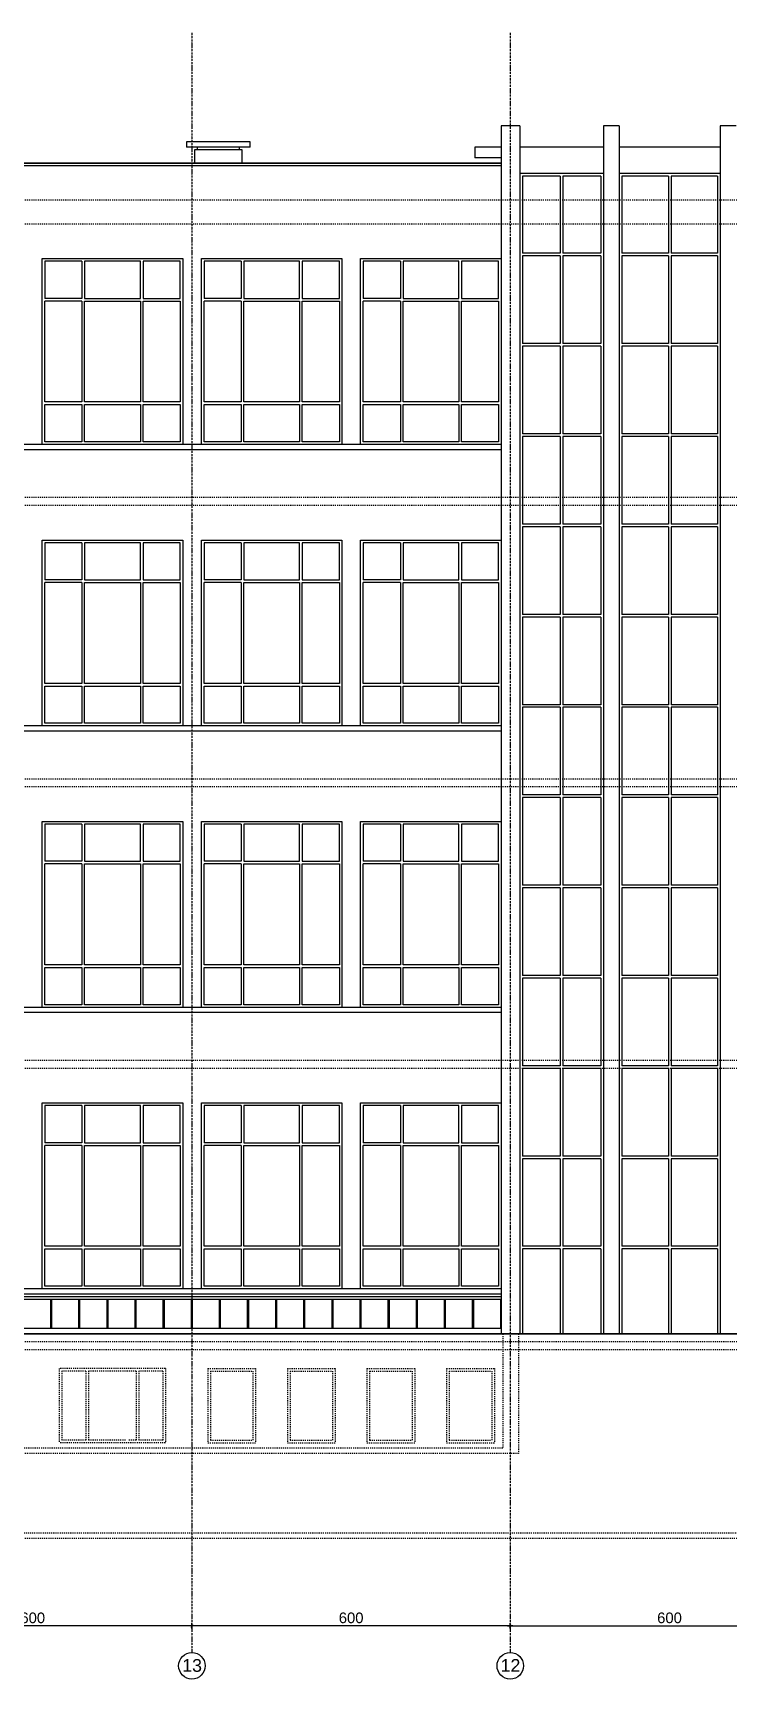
# Model space of a CAD drawing. Header units: inches. Extents: x -72385 to 39588, y -6525 to 66685.
# Drawn here: x 14440 to 15751, y 17991 to 21091 of the extents above; entities that cross this region are included whole.
import ezdxf

# ---------------------------------------------------------------- set-up
doc = ezdxf.new("R2010")
doc.units = ezdxf.units.IN
doc.header["$MEASUREMENT"] = 0
doc.linetypes.add('DashDot', pattern=[0.6, 0.4, -0.1, 0, -0.1])
doc.linetypes.add('Hidden', pattern=[0.4, 0.2, -0.2])
for name, color, linetype, lineweight in [('Надписи коти външни', 252, 'Continuous', 25), ('Надписи Оси', 252, 'Continuous', 25), ('Оси', 252, 'DashDot', 25), ('Фасади Разрези дебело', 7, 'Continuous', 35), ('Фасади Разрези пунктир', 253, 'Hidden', 25), ('Фасади Разрези средно', 252, 'Continuous', 30), ('Фасади Разрези тънко', 253, 'Continuous', 25)]:
    doc.layers.add(name, color=color, linetype=linetype, lineweight=lineweight)
doc.styles.add('Arial Regular', font='arial.ttf')
doc.styles.get("Standard").update_dxf_attribs({"font": 'arial.ttf'})
doc.dimstyles.new('Annotative', dxfattribs={"dimscale": 0, "dimtxt": 20, "dimasz": 5, "dimexe": 5, "dimexo": 5, "dimgap": 5, "dimtad": 1, "dimdec": 0, "dimzin": 0, "dimdsep": 46, "dimtxsty": 'Standard', "dimblk": 'ARCHTICK', "dimcen": 5, "dimdle": 5, "dimadec": 0, "dimazin": 0, "dimtfac": 1, "dimtdec": 0, "dimtofl": 0, "dimtmove": 0, "dimatfit": 3, "dimldrblk": 'ARCHTICK', "dimfxl": 5, "dimfxlon": 1, "dimtolj": 1, "dimtzin": 0, "dimarcsym": 1})

# ---------------------------------------------------------------- blocks, each defined once
blk = doc.blocks.new('_ArchTick')
at = {"color": 0, "linetype": 'ByBlock', "const_width": 0.15}
blk.add_lwpolyline([(-0.5, -0.5), (0.5, 0.5)], dxfattribs=at)
blk = doc.blocks.new('*D6991')
at = {"layer": 'Defpoints', "color": 0, "ltscale": 10, "transparency": 16777216}
for p in [(14140.1, 18090.9), (14140.1, 18040.9), (14740.1, 18040.9)]:
    blk.add_point(p, dxfattribs=at)
at = {"layer": 'Надписи коти външни', "color": 0, "lineweight": -2, "ltscale": 10, "transparency": 16777216}
for p, q in [((14745.1, 18090.9), (14135.1, 18090.9)), ((14140.1, 18085.9), (14140.1, 18095.9)), ((14740.1, 18085.9), (14740.1, 18095.9))]:
    blk.add_line(p, q, dxfattribs=at)
at = {"layer": 'Надписи коти външни', "color": 0, "lineweight": -2, "ltscale": 10, "transparency": 16777216, "xscale": 5, "yscale": 5, "zscale": 5, "rotation": 180}
blk.add_blockref('_ArchTick', (14140.1, 18090.9), dxfattribs=at)
at = {"layer": 'Надписи коти външни', "color": 0, "lineweight": -2, "ltscale": 10, "transparency": 16777216, "xscale": 5, "yscale": 5, "zscale": 5}
blk.add_blockref('_ArchTick', (14740.1, 18090.9), dxfattribs=at)
at = {"layer": 'Надписи коти външни', "color": 0, "ltscale": 10, "transparency": 16777216, "insert": (14440.1, 18106.1), "char_height": 20, "attachment_point": 5}
blk.add_mtext('\\A1;600', dxfattribs=at)
blk = doc.blocks.new('*D6992')
at = {"layer": 'Defpoints', "color": 0, "ltscale": 10, "transparency": 16777216}
for p in [(14740.1, 18090.9), (14740.1, 18040.9), (15340.1, 18040.9)]:
    blk.add_point(p, dxfattribs=at)
at = {"layer": 'Надписи коти външни', "color": 0, "lineweight": -2, "ltscale": 10, "transparency": 16777216}
for p, q in [((15345.1, 18090.9), (14735.1, 18090.9)), ((14740.1, 18085.9), (14740.1, 18095.9)), ((15340.1, 18085.9), (15340.1, 18095.9))]:
    blk.add_line(p, q, dxfattribs=at)
at = {"layer": 'Надписи коти външни', "color": 0, "lineweight": -2, "ltscale": 10, "transparency": 16777216, "xscale": 5, "yscale": 5, "zscale": 5, "rotation": 180}
blk.add_blockref('_ArchTick', (14740.1, 18090.9), dxfattribs=at)
at = {"layer": 'Надписи коти външни', "color": 0, "lineweight": -2, "ltscale": 10, "transparency": 16777216, "xscale": 5, "yscale": 5, "zscale": 5}
blk.add_blockref('_ArchTick', (15340.1, 18090.9), dxfattribs=at)
at = {"layer": 'Надписи коти външни', "color": 0, "ltscale": 10, "transparency": 16777216, "insert": (15040.1, 18106.1), "char_height": 20, "attachment_point": 5}
blk.add_mtext('\\A1;600', dxfattribs=at)
blk = doc.blocks.new('*D6993')
at = {"layer": 'Defpoints', "color": 0, "ltscale": 10, "transparency": 16777216}
for p in [(15940.1, 18090.9), (15340.1, 18040.9), (15940.1, 18040.9)]:
    blk.add_point(p, dxfattribs=at)
at = {"layer": 'Надписи коти външни', "color": 0, "lineweight": -2, "ltscale": 10, "transparency": 16777216}
for p, q in [((15335.1, 18090.9), (15945.1, 18090.9)), ((15340.1, 18085.9), (15340.1, 18095.9)), ((15940.1, 18085.9), (15940.1, 18095.9))]:
    blk.add_line(p, q, dxfattribs=at)
at = {"layer": 'Надписи коти външни', "color": 0, "lineweight": -2, "ltscale": 10, "transparency": 16777216, "xscale": 5, "yscale": 5, "zscale": 5, "rotation": 180}
blk.add_blockref('_ArchTick', (15340.1, 18090.9), dxfattribs=at)
at = {"layer": 'Надписи коти външни', "color": 0, "lineweight": -2, "ltscale": 10, "transparency": 16777216, "xscale": 5, "yscale": 5, "zscale": 5}
blk.add_blockref('_ArchTick', (15940.1, 18090.9), dxfattribs=at)
at = {"layer": 'Надписи коти външни', "color": 0, "ltscale": 10, "transparency": 16777216, "insert": (15640.1, 18106.1), "char_height": 20, "attachment_point": 5}
blk.add_mtext('\\A1;600', dxfattribs=at)

msp = doc.modelspace()

# ---------------------------------------------------------------- linework, layer by layer
at = {"layer": 'Надписи Оси', "ltscale": 50}
for centre in [(14740.1, 18015.9), (15340.1, 18015.9)]:
    msp.add_circle(centre, 25, dxfattribs=at)
at = {"layer": 'Оси', "ltscale": 10}
for p, q in [((14740.1, 21090.9), (14740.1, 18040.9)), ((15340.1, 21090.9), (15340.1, 18040.9))]:
    msp.add_line(p, q, dxfattribs=at)
at = {"layer": 'Фасади Разрези дебело', "ltscale": 10, "extrusion": (-7.84095e-16, 1, -2.22045e-16)}
for p, q in [((15323, 20845.9), (9602.5, 20845.9)), ((22203.5, 18640.9), (9107.5, 18640.9))]:
    msp.add_line(p, q, dxfattribs=at)
at = {"layer": 'Фасади Разрези пунктир', "ltscale": 10, "extrusion": (-7.84095e-16, 1, -2.22045e-16)}
for p, q in [((21703.5, 20775.9), (9607.5, 20775.9)), ((21703.5, 20730.9), (9607.5, 20730.9)), ((21703.5, 20215.9), (9607.5, 20215.9)), ((21703.5, 20200.9), (9607.5, 20200.9)), ((21703.5, 19685.9), (9607.5, 19685.9)), ((21703.5, 19670.9), (9607.5, 19670.9)), ((21703.5, 19155.9), (9607.5, 19155.9)), ((21703.5, 19140.9), (9607.5, 19140.9)), ((21703.5, 18625.9), (9607.5, 18625.9)), ((21703.5, 18610.9), (9607.5, 18610.9)), ((14690, 18575.9), (14490, 18575.9)), ((14540, 18570.9), (14495, 18570.9)), ((14635, 18570.9), (14545, 18570.9)), ((14685, 18570.9), (14640, 18570.9)), ((15355.7, 18415.9), (10498.5, 18415.9)), ((15325.7, 18425.9), (10528.5, 18425.9)), ((14690, 18435.9), (14490, 18435.9)), ((14540, 18440.9), (14495, 18440.9)), ((14615, 18440.9), (14545, 18440.9)), ((14635, 18440.9), (14620, 18440.9)), ((14685, 18440.9), (14640, 18440.9)), ((16588.9, 18265.9), (9607.5, 18265.9)), ((21703.5, 18255.9), (9607.5, 18255.9))]:
    msp.add_line(p, q, dxfattribs=at)
at = {"layer": 'Фасади Разрези пунктир', "ltscale": 10}
for p, q in [((15325.7, 18640.9), (15325.7, 18425.9)), ((15355.7, 18640.9), (15355.7, 18415.9)), ((14490, 18575.9), (14490, 18435.9)), ((14495, 18570.9), (14495, 18440.9)), ((14540, 18570.9), (14540, 18440.9)), ((14545, 18570.9), (14545, 18440.9)), ((14635, 18570.9), (14635, 18440.9)), ((14640, 18570.9), (14640, 18440.9)), ((14685, 18570.9), (14685, 18440.9)), ((14690, 18575.9), (14690, 18435.9)), ((14770, 18575.9), (14770, 18435.9)), ((14775, 18570.9), (14775, 18440.9)), ((14855, 18570.9), (14855, 18440.9)), ((14860, 18575.9), (14860, 18435.9)), ((14920, 18575.9), (14920, 18435.9)), ((14925, 18570.9), (14925, 18440.9)), ((15005, 18570.9), (15005, 18440.9)), ((15010, 18575.9), (15010, 18435.9)), ((15070, 18575.9), (15070, 18435.9)), ((15075, 18570.9), (15075, 18440.9)), ((15155, 18570.9), (15155, 18440.9)), ((15160, 18575.9), (15160, 18435.9)), ((15220, 18575.9), (15220, 18435.9)), ((15225, 18570.9), (15225, 18440.9)), ((15305, 18570.9), (15305, 18440.9)), ((15310, 18575.9), (15310, 18435.9))]:
    msp.add_line(p, q, dxfattribs=at)
at = {"layer": 'Фасади Разрези пунктир', "ltscale": 10, "extrusion": (6.98053e-15, 1, -2.22045e-16)}
for p, q in [((14770, 18575.9), (14860, 18575.9)), ((14775, 18570.9), (14855, 18570.9)), ((14920, 18575.9), (15010, 18575.9)), ((14925, 18570.9), (15005, 18570.9)), ((15070, 18575.9), (15160, 18575.9)), ((15075, 18570.9), (15155, 18570.9)), ((15220, 18575.9), (15310, 18575.9)), ((15225, 18570.9), (15305, 18570.9)), ((14770, 18435.9), (14860, 18435.9)), ((14775, 18440.9), (14855, 18440.9)), ((14920, 18435.9), (15010, 18435.9)), ((14925, 18440.9), (15005, 18440.9)), ((15070, 18435.9), (15160, 18435.9)), ((15075, 18440.9), (15155, 18440.9)), ((15220, 18435.9), (15310, 18435.9)), ((15225, 18440.9), (15305, 18440.9))]:
    msp.add_line(p, q, dxfattribs=at)
at = {"layer": 'Фасади Разрези средно', "ltscale": 10}
for p, q in [((15323, 20915.9), (15323, 18640.9)), ((15358, 20915.9), (15358, 18640.9)), ((15515.5, 20915.9), (15515.5, 18640.9)), ((15545.5, 20915.9), (15545.5, 18640.9)), ((15735.5, 20915.9), (15735.5, 18640.9))]:
    msp.add_line(p, q, dxfattribs=at)
at = {"layer": 'Фасади Разрези средно', "ltscale": 10, "extrusion": (-7.84095e-16, 1, -2.22045e-16)}
for p, q in [((15358, 20915.9), (15323, 20915.9)), ((15545.5, 20915.9), (15515.5, 20915.9)), ((15765.5, 20915.9), (15735.5, 20915.9))]:
    msp.add_line(p, q, dxfattribs=at)
at = {"layer": 'Фасади Разрези тънко', "ltscale": 10, "extrusion": (4.47223e-13, 1, -2.22045e-16)}
for p, q in [((14850, 20885.9), (14730, 20885.9)), ((14850, 20875.9), (14730, 20875.9)), ((14835, 20870.9), (14745, 20870.9))]:
    msp.add_line(p, q, dxfattribs=at)
at = {"layer": 'Фасади Разрези тънко', "ltscale": 10}
for p, q in [((14730, 20885.9), (14730, 20875.9)), ((14745, 20870.9), (14745, 20845.9)), ((14750, 20875.9), (14750, 20870.9)), ((14830, 20870.9), (14830, 20875.9)), ((14835, 20845.9), (14835, 20870.9)), ((14850, 20875.9), (14850, 20885.9)), ((15273, 20875.9), (15273, 20855.9)), ((15363, 20820.9), (15363, 20675.9)), ((15434.2, 20820.9), (15434.2, 20675.9)), ((15439.2, 20820.9), (15439.2, 20675.9)), ((15510.5, 20820.9), (15510.5, 20675.9)), ((15550.5, 20820.9), (15550.5, 20675.9)), ((15638, 20820.9), (15638, 20675.9)), ((15643, 20820.9), (15643, 20675.9)), ((15730.5, 20820.9), (15730.5, 20675.9)), ((14462.9, 20660.9), (14462.9, 20590.9)), ((14532.9, 20660.9), (14532.9, 20590.9)), ((14537.9, 20660.9), (14537.9, 20590.9)), ((14762.9, 20660.9), (14762.9, 20590.9)), ((14832.9, 20660.9), (14832.9, 20590.9)), ((14837.9, 20660.9), (14837.9, 20590.9)), ((15063, 20660.9), (15063, 20590.9)), ((15133, 20660.9), (15133, 20590.9)), ((15138, 20660.9), (15138, 20590.9)), ((15363, 20670.9), (15363, 20505.9)), ((15434.2, 20670.9), (15434.2, 20505.9)), ((15439.2, 20670.9), (15439.2, 20505.9)), ((15510.5, 20670.9), (15510.5, 20505.9)), ((15550.5, 20670.9), (15550.5, 20505.9)), ((15638, 20670.9), (15638, 20505.9)), ((15643, 20670.9), (15643, 20505.9)), ((15730.5, 20670.9), (15730.5, 20505.9)), ((15363, 20500.9), (15363, 20335.9)), ((15434.2, 20500.9), (15434.2, 20335.9)), ((15439.2, 20500.9), (15439.2, 20335.9)), ((15510.5, 20500.9), (15510.5, 20335.9)), ((15550.5, 20500.9), (15550.5, 20335.9)), ((15638, 20500.9), (15638, 20335.9)), ((15643, 20500.9), (15643, 20335.9)), ((15730.5, 20500.9), (15730.5, 20335.9)), ((15363, 20330.9), (15363, 20165.9)), ((15434.2, 20330.9), (15434.2, 20165.9)), ((15439.2, 20330.9), (15439.2, 20165.9)), ((15510.5, 20330.9), (15510.5, 20165.9)), ((15550.5, 20330.9), (15550.5, 20165.9)), ((15638, 20330.9), (15638, 20165.9)), ((15643, 20330.9), (15643, 20165.9)), ((15730.5, 20330.9), (15730.5, 20165.9)), ((15363, 20160.9), (15363, 19995.9)), ((15434.2, 20160.9), (15434.2, 19995.9)), ((15439.2, 20160.9), (15439.2, 19995.9)), ((15510.5, 20160.9), (15510.5, 19995.9)), ((15550.5, 20160.9), (15550.5, 19995.9)), ((15638, 20160.9), (15638, 19995.9)), ((15643, 20160.9), (15643, 19995.9)), ((15730.5, 20160.9), (15730.5, 19995.9)), ((14462.9, 20130.9), (14462.9, 20060.9)), ((14532.9, 20130.9), (14532.9, 20060.9)), ((14537.9, 20130.9), (14537.9, 20060.9)), ((14762.9, 20130.9), (14762.9, 20060.9)), ((14832.9, 20130.9), (14832.9, 20060.9)), ((14837.9, 20130.9), (14837.9, 20060.9)), ((15063, 20130.9), (15063, 20060.9)), ((15133, 20130.9), (15133, 20060.9)), ((15138, 20130.9), (15138, 20060.9)), ((15363, 19990.9), (15363, 19825.9)), ((15434.2, 19990.9), (15434.2, 19825.9)), ((15439.2, 19990.9), (15439.2, 19825.9)), ((15510.5, 19990.9), (15510.5, 19825.9)), ((15550.5, 19990.9), (15550.5, 19825.9)), ((15638, 19990.9), (15638, 19825.9)), ((15643, 19990.9), (15643, 19825.9)), ((15730.5, 19990.9), (15730.5, 19825.9)), ((15363, 19820.9), (15363, 19655.9)), ((15434.2, 19820.9), (15434.2, 19655.9)), ((15439.2, 19820.9), (15439.2, 19655.9)), ((15510.5, 19820.9), (15510.5, 19655.9)), ((15550.5, 19820.9), (15550.5, 19655.9)), ((15638, 19820.9), (15638, 19655.9)), ((15643, 19820.9), (15643, 19655.9)), ((15730.5, 19820.9), (15730.5, 19655.9)), ((15363, 19650.9), (15363, 19485.9)), ((15434.2, 19650.9), (15434.2, 19485.9)), ((15439.2, 19650.9), (15439.2, 19485.9)), ((15510.5, 19650.9), (15510.5, 19485.9)), ((15550.5, 19650.9), (15550.5, 19485.9)), ((15638, 19650.9), (15638, 19485.9)), ((15643, 19650.9), (15643, 19485.9)), ((15730.5, 19650.9), (15730.5, 19485.9)), ((14462.9, 19600.9), (14462.9, 19530.9)), ((14532.9, 19600.9), (14532.9, 19530.9)), ((14537.9, 19600.9), (14537.9, 19530.9)), ((14762.9, 19600.9), (14762.9, 19530.9)), ((14832.9, 19600.9), (14832.9, 19530.9)), ((14837.9, 19600.9), (14837.9, 19530.9)), ((15063, 19600.9), (15063, 19530.9)), ((15133, 19600.9), (15133, 19530.9)), ((15138, 19600.9), (15138, 19530.9)), ((15363, 19480.9), (15363, 19315.9)), ((15434.2, 19480.9), (15434.2, 19315.9)), ((15439.2, 19480.9), (15439.2, 19315.9)), ((15510.5, 19480.9), (15510.5, 19315.9)), ((15550.5, 19480.9), (15550.5, 19315.9)), ((15638, 19480.9), (15638, 19315.9)), ((15643, 19480.9), (15643, 19315.9)), ((15730.5, 19480.9), (15730.5, 19315.9)), ((15363, 19310.9), (15363, 19145.9)), ((15434.2, 19310.9), (15434.2, 19145.9)), ((15439.2, 19310.9), (15439.2, 19145.9)), ((15510.5, 19310.9), (15510.5, 19145.9)), ((15550.5, 19310.9), (15550.5, 19145.9)), ((15638, 19310.9), (15638, 19145.9)), ((15643, 19310.9), (15643, 19145.9)), ((15730.5, 19310.9), (15730.5, 19145.9)), ((15363, 19140.9), (15363, 18975.9)), ((15434.2, 19140.9), (15434.2, 18975.9)), ((15439.2, 19140.9), (15439.2, 18975.9)), ((15510.5, 19140.9), (15510.5, 18975.9)), ((15550.5, 19140.9), (15550.5, 18975.9)), ((15638, 19140.9), (15638, 18975.9)), ((15643, 19140.9), (15643, 18975.9)), ((15730.5, 19140.9), (15730.5, 18975.9)), ((14462.9, 19070.9), (14462.9, 19000.9)), ((14532.9, 19070.9), (14532.9, 19000.9)), ((14537.9, 19070.9), (14537.9, 19000.9)), ((14762.9, 19070.9), (14762.9, 19000.9)), ((14832.9, 19070.9), (14832.9, 19000.9)), ((14837.9, 19070.9), (14837.9, 19000.9)), ((15063, 19070.9), (15063, 19000.9)), ((15133, 19070.9), (15133, 19000.9)), ((15138, 19070.9), (15138, 19000.9)), ((15363, 18970.9), (15363, 18805.9)), ((15434.2, 18970.9), (15434.2, 18805.9)), ((15439.2, 18970.9), (15439.2, 18805.9)), ((15510.5, 18970.9), (15510.5, 18805.9)), ((15550.5, 18970.9), (15550.5, 18805.9)), ((15638, 18970.9), (15638, 18805.9)), ((15643, 18970.9), (15643, 18805.9)), ((15730.5, 18970.9), (15730.5, 18805.9)), ((15363, 18800.9), (15363, 18640.9)), ((15434.2, 18800.9), (15434.2, 18640.9)), ((15439.2, 18800.9), (15439.2, 18640.9)), ((15510.5, 18800.9), (15510.5, 18640.9)), ((15550.5, 18800.9), (15550.5, 18640.9)), ((15638, 18800.9), (15638, 18640.9)), ((15643, 18800.9), (15643, 18640.9)), ((15730.5, 18800.9), (15730.5, 18640.9)), ((14473.5, 18705.9), (14473.5, 18650.9)), ((14475.5, 18705.9), (14475.5, 18650.9)), ((14526.5, 18705.9), (14526.5, 18650.9)), ((14528.5, 18705.9), (14528.5, 18650.9)), ((14579.5, 18705.9), (14579.5, 18650.9)), ((14581.5, 18705.9), (14581.5, 18650.9)), ((14632.5, 18705.9), (14632.5, 18650.9)), ((14634.5, 18705.9), (14634.5, 18650.9)), ((14685.5, 18705.9), (14685.5, 18650.9)), ((14687.5, 18705.9), (14687.5, 18650.9)), ((14738.5, 18705.9), (14738.5, 18650.9)), ((14740.5, 18705.9), (14740.5, 18650.9)), ((14791.5, 18705.9), (14791.5, 18650.9)), ((14793.5, 18705.9), (14793.5, 18650.9)), ((14844.5, 18705.9), (14844.5, 18650.9)), ((14846.5, 18705.9), (14846.5, 18650.9)), ((14897.5, 18705.9), (14897.5, 18650.9)), ((14899.5, 18705.9), (14899.5, 18650.9)), ((14950.5, 18705.9), (14950.5, 18650.9)), ((14952.5, 18705.9), (14952.5, 18650.9)), ((15003.5, 18705.9), (15003.5, 18650.9)), ((15005.5, 18705.9), (15005.5, 18650.9)), ((15056.5, 18705.9), (15056.5, 18650.9)), ((15058.5, 18705.9), (15058.5, 18650.9)), ((15109.5, 18705.9), (15109.5, 18650.9)), ((15111.5, 18705.9), (15111.5, 18650.9)), ((15162.5, 18705.9), (15162.5, 18650.9)), ((15164.5, 18705.9), (15164.5, 18650.9)), ((15215.5, 18705.9), (15215.5, 18650.9)), ((15217.5, 18705.9), (15217.5, 18650.9)), ((15268.5, 18705.9), (15268.5, 18650.9)), ((15270.5, 18705.9), (15270.5, 18650.9)), ((15321.5, 18705.9), (15321.5, 18650.9))]:
    msp.add_line(p, q, dxfattribs=at)
at = {"layer": 'Фасади Разрези тънко', "ltscale": 10, "extrusion": (-7.84095e-16, 1, -2.22045e-16)}
for p, q in [((15323, 20875.9), (15273, 20875.9)), ((15515.5, 20875.9), (15358, 20875.9)), ((15735.5, 20875.9), (15545.5, 20875.9)), ((15323, 20840.9), (9607.5, 20840.9)), ((15323, 20855.9), (15273, 20855.9)), ((15515.5, 20825.9), (15358, 20825.9)), ((15434.2, 20820.9), (15363, 20820.9)), ((15510.5, 20820.9), (15439.2, 20820.9)), ((15735.5, 20825.9), (15545.5, 20825.9)), ((15638, 20820.9), (15550.5, 20820.9)), ((15730.5, 20820.9), (15643, 20820.9)), ((15434.2, 20675.9), (15363, 20675.9)), ((15434.2, 20670.9), (15363, 20670.9)), ((15510.5, 20675.9), (15439.2, 20675.9)), ((15510.5, 20670.9), (15439.2, 20670.9)), ((15638, 20675.9), (15550.5, 20675.9)), ((15638, 20670.9), (15550.5, 20670.9)), ((15730.5, 20675.9), (15643, 20675.9)), ((15730.5, 20670.9), (15643, 20670.9)), ((15434.2, 20505.9), (15363, 20505.9)), ((15434.2, 20500.9), (15363, 20500.9)), ((15510.5, 20505.9), (15439.2, 20505.9)), ((15510.5, 20500.9), (15439.2, 20500.9)), ((15638, 20505.9), (15550.5, 20505.9)), ((15638, 20500.9), (15550.5, 20500.9)), ((15730.5, 20505.9), (15643, 20505.9)), ((15730.5, 20500.9), (15643, 20500.9)), ((15323, 20315.9), (10512.6, 20315.9)), ((15323, 20305.9), (10512.6, 20305.9)), ((15434.2, 20335.9), (15363, 20335.9)), ((15434.2, 20330.9), (15363, 20330.9)), ((15510.5, 20335.9), (15439.2, 20335.9)), ((15510.5, 20330.9), (15439.2, 20330.9)), ((15638, 20335.9), (15550.5, 20335.9)), ((15638, 20330.9), (15550.5, 20330.9)), ((15730.5, 20335.9), (15643, 20335.9)), ((15730.5, 20330.9), (15643, 20330.9)), ((15434.2, 20165.9), (15363, 20165.9)), ((15434.2, 20160.9), (15363, 20160.9)), ((15510.5, 20165.9), (15439.2, 20165.9)), ((15510.5, 20160.9), (15439.2, 20160.9)), ((15638, 20165.9), (15550.5, 20165.9)), ((15638, 20160.9), (15550.5, 20160.9)), ((15730.5, 20165.9), (15643, 20165.9)), ((15730.5, 20160.9), (15643, 20160.9)), ((15434.2, 19995.9), (15363, 19995.9)), ((15510.5, 19995.9), (15439.2, 19995.9)), ((15638, 19995.9), (15550.5, 19995.9)), ((15730.5, 19995.9), (15643, 19995.9)), ((15434.2, 19990.9), (15363, 19990.9)), ((15510.5, 19990.9), (15439.2, 19990.9)), ((15638, 19990.9), (15550.5, 19990.9)), ((15730.5, 19990.9), (15643, 19990.9)), ((15434.2, 19825.9), (15363, 19825.9)), ((15434.2, 19820.9), (15363, 19820.9)), ((15510.5, 19825.9), (15439.2, 19825.9)), ((15510.5, 19820.9), (15439.2, 19820.9)), ((15638, 19825.9), (15550.5, 19825.9)), ((15638, 19820.9), (15550.5, 19820.9)), ((15730.5, 19825.9), (15643, 19825.9)), ((15730.5, 19820.9), (15643, 19820.9)), ((15323, 19785.9), (10512.6, 19785.9)), ((15323, 19775.9), (10512.6, 19775.9)), ((15434.2, 19655.9), (15363, 19655.9)), ((15510.5, 19655.9), (15439.2, 19655.9)), ((15638, 19655.9), (15550.5, 19655.9)), ((15730.5, 19655.9), (15643, 19655.9)), ((15434.2, 19650.9), (15363, 19650.9)), ((15510.5, 19650.9), (15439.2, 19650.9)), ((15638, 19650.9), (15550.5, 19650.9)), ((15730.5, 19650.9), (15643, 19650.9)), ((15434.2, 19485.9), (15363, 19485.9)), ((15434.2, 19480.9), (15363, 19480.9)), ((15510.5, 19485.9), (15439.2, 19485.9)), ((15510.5, 19480.9), (15439.2, 19480.9)), ((15638, 19485.9), (15550.5, 19485.9)), ((15638, 19480.9), (15550.5, 19480.9)), ((15730.5, 19485.9), (15643, 19485.9)), ((15730.5, 19480.9), (15643, 19480.9)), ((15434.2, 19315.9), (15363, 19315.9)), ((15510.5, 19315.9), (15439.2, 19315.9)), ((15638, 19315.9), (15550.5, 19315.9)), ((15730.5, 19315.9), (15643, 19315.9)), ((15434.2, 19310.9), (15363, 19310.9)), ((15510.5, 19310.9), (15439.2, 19310.9)), ((15638, 19310.9), (15550.5, 19310.9)), ((15730.5, 19310.9), (15643, 19310.9)), ((15323, 19255.9), (10512.6, 19255.9)), ((15323, 19245.9), (10512.6, 19245.9)), ((15434.2, 19145.9), (15363, 19145.9)), ((15434.2, 19140.9), (15363, 19140.9)), ((15510.5, 19145.9), (15439.2, 19145.9)), ((15510.5, 19140.9), (15439.2, 19140.9)), ((15638, 19145.9), (15550.5, 19145.9)), ((15638, 19140.9), (15550.5, 19140.9)), ((15730.5, 19145.9), (15643, 19145.9)), ((15730.5, 19140.9), (15643, 19140.9)), ((15434.2, 18975.9), (15363, 18975.9)), ((15510.5, 18975.9), (15439.2, 18975.9)), ((15638, 18975.9), (15550.5, 18975.9)), ((15730.5, 18975.9), (15643, 18975.9)), ((15434.2, 18970.9), (15363, 18970.9)), ((15510.5, 18970.9), (15439.2, 18970.9)), ((15638, 18970.9), (15550.5, 18970.9)), ((15730.5, 18970.9), (15643, 18970.9)), ((15434.2, 18805.9), (15363, 18805.9)), ((15434.2, 18800.9), (15363, 18800.9)), ((15510.5, 18805.9), (15439.2, 18805.9)), ((15510.5, 18800.9), (15439.2, 18800.9)), ((15638, 18805.9), (15550.5, 18805.9)), ((15638, 18800.9), (15550.5, 18800.9)), ((15730.5, 18805.9), (15643, 18805.9)), ((15730.5, 18800.9), (15643, 18800.9)), ((15323, 18725.9), (10512.6, 18725.9)), ((15323, 18710.9), (10498.5, 18710.9)), ((15323, 18705.9), (10498.5, 18705.9)), ((15323, 18715.9), (10512.6, 18715.9)), ((15323, 18650.9), (10498.5, 18650.9))]:
    msp.add_line(p, q, dxfattribs=at)
at = {"layer": 'Фасади Разрези тънко', "ltscale": 10, "extrusion": (-2.11463e-15, 1, -2.22045e-16)}
for p, q in [((14532.9, 20660.9), (14462.9, 20660.9)), ((14832.9, 20660.9), (14762.9, 20660.9)), ((15133, 20660.9), (15063, 20660.9)), ((14532.9, 20590.9), (14462.9, 20590.9)), ((14532.9, 20585.9), (14462.9, 20585.9)), ((14832.9, 20590.9), (14762.9, 20590.9)), ((14832.9, 20585.9), (14762.9, 20585.9)), ((15133, 20590.9), (15063, 20590.9)), ((15133, 20585.9), (15063, 20585.9)), ((14532.9, 20130.9), (14462.9, 20130.9)), ((14832.9, 20130.9), (14762.9, 20130.9)), ((15133, 20130.9), (15063, 20130.9)), ((14532.9, 20060.9), (14462.9, 20060.9)), ((14832.9, 20060.9), (14762.9, 20060.9)), ((15133, 20060.9), (15063, 20060.9)), ((14532.9, 20055.9), (14462.9, 20055.9)), ((14832.9, 20055.9), (14762.9, 20055.9)), ((15133, 20055.9), (15063, 20055.9)), ((14532.9, 19600.9), (14462.9, 19600.9)), ((14832.9, 19600.9), (14762.9, 19600.9)), ((15133, 19600.9), (15063, 19600.9)), ((14532.9, 19530.9), (14462.9, 19530.9)), ((14832.9, 19530.9), (14762.9, 19530.9)), ((15133, 19530.9), (15063, 19530.9)), ((14532.9, 19525.9), (14462.9, 19525.9)), ((14832.9, 19525.9), (14762.9, 19525.9)), ((15133, 19525.9), (15063, 19525.9)), ((14532.9, 19070.9), (14462.9, 19070.9)), ((14832.9, 19070.9), (14762.9, 19070.9)), ((15133, 19070.9), (15063, 19070.9)), ((14532.9, 19000.9), (14462.9, 19000.9)), ((14532.9, 18995.9), (14462.9, 18995.9)), ((14832.9, 19000.9), (14762.9, 19000.9)), ((14832.9, 18995.9), (14762.9, 18995.9)), ((15133, 19000.9), (15063, 19000.9)), ((15133, 18995.9), (15063, 18995.9))]:
    msp.add_line(p, q, dxfattribs=at)
at = {"layer": 'Фасади Разрези тънко', "ltscale": 10}
for points in [[(14457.9, 20665.9, 0), (14722.9, 20665.9, 0), (14722.9, 20315.9, 0), (14457.9, 20315.9, 0), (14457.9, 20665.9, 0)], [(14537.9, 20590.9, 0), (14642.9, 20590.9, 0), (14642.9, 20660.9, 0), (14537.9, 20660.9, 0)], [(14757.9, 20665.9, 0), (15022.9, 20665.9, 0), (15022.9, 20315.9, 0), (14757.9, 20315.9, 0), (14757.9, 20665.9, 0)], [(14837.9, 20590.9, 0), (14942.9, 20590.9, 0), (14942.9, 20660.9, 0), (14837.9, 20660.9, 0)], [(15058, 20665.9, 0), (15323, 20665.9, 0), (15323, 20315.9, 0), (15058, 20315.9, 0), (15058, 20665.9, 0)], [(15138, 20590.9, 0), (15243, 20590.9, 0), (15243, 20660.9, 0), (15138, 20660.9, 0)], [(14532.9, 20585.9, 0), (14532.9, 20395.9, 0), (14462.9, 20395.9, 0), (14462.9, 20585.9, 0)], [(14537.9, 20585.9, 0), (14642.9, 20585.9, 0), (14642.9, 20395.9, 0), (14537.9, 20395.9, 0), (14537.9, 20585.9, 0)], [(14832.9, 20585.9, 0), (14832.9, 20395.9, 0), (14762.9, 20395.9, 0), (14762.9, 20585.9, 0)], [(14837.9, 20585.9, 0), (14942.9, 20585.9, 0), (14942.9, 20395.9, 0), (14837.9, 20395.9, 0), (14837.9, 20585.9, 0)], [(15133, 20585.9, 0), (15133, 20395.9, 0), (15063, 20395.9, 0), (15063, 20585.9, 0)], [(15138, 20585.9, 0), (15243, 20585.9, 0), (15243, 20395.9, 0), (15138, 20395.9, 0), (15138, 20585.9, 0)], [(14457.9, 20135.9, 0), (14722.9, 20135.9, 0), (14722.9, 19785.9, 0), (14457.9, 19785.9, 0), (14457.9, 20135.9, 0)], [(14537.9, 20060.9, 0), (14642.9, 20060.9, 0), (14642.9, 20130.9, 0), (14537.9, 20130.9, 0)], [(14757.9, 20135.9, 0), (15022.9, 20135.9, 0), (15022.9, 19785.9, 0), (14757.9, 19785.9, 0), (14757.9, 20135.9, 0)], [(14837.9, 20060.9, 0), (14942.9, 20060.9, 0), (14942.9, 20130.9, 0), (14837.9, 20130.9, 0)], [(15058, 20135.9, 0), (15323, 20135.9, 0), (15323, 19785.9, 0), (15058, 19785.9, 0), (15058, 20135.9, 0)], [(15138, 20060.9, 0), (15243, 20060.9, 0), (15243, 20130.9, 0), (15138, 20130.9, 0)], [(14532.9, 20055.9, 0), (14532.9, 19865.9, 0), (14462.9, 19865.9, 0), (14462.9, 20055.9, 0)], [(14537.9, 20055.9, 0), (14642.9, 20055.9, 0), (14642.9, 19865.9, 0), (14537.9, 19865.9, 0), (14537.9, 20055.9, 0)], [(14832.9, 20055.9, 0), (14832.9, 19865.9, 0), (14762.9, 19865.9, 0), (14762.9, 20055.9, 0)], [(14837.9, 20055.9, 0), (14942.9, 20055.9, 0), (14942.9, 19865.9, 0), (14837.9, 19865.9, 0), (14837.9, 20055.9, 0)], [(15133, 20055.9, 0), (15133, 19865.9, 0), (15063, 19865.9, 0), (15063, 20055.9, 0)], [(15138, 20055.9, 0), (15243, 20055.9, 0), (15243, 19865.9, 0), (15138, 19865.9, 0), (15138, 20055.9, 0)], [(14457.9, 19605.9, 0), (14722.9, 19605.9, 0), (14722.9, 19255.9, 0), (14457.9, 19255.9, 0), (14457.9, 19605.9, 0)], [(14537.9, 19530.9, 0), (14642.9, 19530.9, 0), (14642.9, 19600.9, 0), (14537.9, 19600.9, 0)], [(14757.9, 19605.9, 0), (15022.9, 19605.9, 0), (15022.9, 19255.9, 0), (14757.9, 19255.9, 0), (14757.9, 19605.9, 0)], [(14837.9, 19530.9, 0), (14942.9, 19530.9, 0), (14942.9, 19600.9, 0), (14837.9, 19600.9, 0)], [(15058, 19605.9, 0), (15323, 19605.9, 0), (15323, 19255.9, 0), (15058, 19255.9, 0), (15058, 19605.9, 0)], [(15138, 19530.9, 0), (15243, 19530.9, 0), (15243, 19600.9, 0), (15138, 19600.9, 0)], [(14532.9, 19525.9, 0), (14532.9, 19335.9, 0), (14462.9, 19335.9, 0), (14462.9, 19525.9, 0)], [(14537.9, 19525.9, 0), (14642.9, 19525.9, 0), (14642.9, 19335.9, 0), (14537.9, 19335.9, 0), (14537.9, 19525.9, 0)], [(14832.9, 19525.9, 0), (14832.9, 19335.9, 0), (14762.9, 19335.9, 0), (14762.9, 19525.9, 0)], [(14837.9, 19525.9, 0), (14942.9, 19525.9, 0), (14942.9, 19335.9, 0), (14837.9, 19335.9, 0), (14837.9, 19525.9, 0)], [(15133, 19525.9, 0), (15133, 19335.9, 0), (15063, 19335.9, 0), (15063, 19525.9, 0)], [(15138, 19525.9, 0), (15243, 19525.9, 0), (15243, 19335.9, 0), (15138, 19335.9, 0), (15138, 19525.9, 0)], [(14457.9, 19075.9, 0), (14722.9, 19075.9, 0), (14722.9, 18725.9, 0), (14457.9, 18725.9, 0), (14457.9, 19075.9, 0)], [(14537.9, 19000.9, 0), (14642.9, 19000.9, 0), (14642.9, 19070.9, 0), (14537.9, 19070.9, 0)], [(14757.9, 19075.9, 0), (15022.9, 19075.9, 0), (15022.9, 18725.9, 0), (14757.9, 18725.9, 0), (14757.9, 19075.9, 0)], [(14837.9, 19000.9, 0), (14942.9, 19000.9, 0), (14942.9, 19070.9, 0), (14837.9, 19070.9, 0)], [(15058, 19075.9, 0), (15323, 19075.9, 0), (15323, 18725.9, 0), (15058, 18725.9, 0), (15058, 19075.9, 0)], [(15138, 19000.9, 0), (15243, 19000.9, 0), (15243, 19070.9, 0), (15138, 19070.9, 0)], [(14532.9, 18995.9, 0), (14532.9, 18805.9, 0), (14462.9, 18805.9, 0), (14462.9, 18995.9, 0)], [(14537.9, 18995.9, 0), (14642.9, 18995.9, 0), (14642.9, 18805.9, 0), (14537.9, 18805.9, 0), (14537.9, 18995.9, 0)], [(14832.9, 18995.9, 0), (14832.9, 18805.9, 0), (14762.9, 18805.9, 0), (14762.9, 18995.9, 0)], [(14837.9, 18995.9, 0), (14942.9, 18995.9, 0), (14942.9, 18805.9, 0), (14837.9, 18805.9, 0), (14837.9, 18995.9, 0)], [(15133, 18995.9, 0), (15133, 18805.9, 0), (15063, 18805.9, 0), (15063, 18995.9, 0)], [(15138, 18995.9, 0), (15243, 18995.9, 0), (15243, 18805.9, 0), (15138, 18805.9, 0), (15138, 18995.9, 0)]]:
    msp.add_polyline3d(points, dxfattribs=at)
for points in [[(14717.9, 20590.9, 0), (14717.9, 20660.9, 0), (14647.9, 20660.9, 0), (14647.9, 20590.9, 0)], [(15017.9, 20590.9, 0), (15017.9, 20660.9, 0), (14947.9, 20660.9, 0), (14947.9, 20590.9, 0)], [(15318, 20590.9, 0), (15318, 20660.9, 0), (15248, 20660.9, 0), (15248, 20590.9, 0)], [(14717.9, 20395.9, 0), (14647.9, 20395.9, 0), (14647.9, 20585.9, 0), (14717.9, 20585.9, 0)], [(15017.9, 20395.9, 0), (14947.9, 20395.9, 0), (14947.9, 20585.9, 0), (15017.9, 20585.9, 0)], [(15318, 20395.9, 0), (15248, 20395.9, 0), (15248, 20585.9, 0), (15318, 20585.9, 0)], [(14462.9, 20320.9, 0), (14462.9, 20390.9, 0), (14532.9, 20390.9, 0), (14532.9, 20320.9, 0)], [(14642.9, 20320.9, 0), (14537.9, 20320.9, 0), (14537.9, 20390.9, 0), (14642.9, 20390.9, 0)], [(14717.9, 20320.9, 0), (14647.9, 20320.9, 0), (14647.9, 20390.9, 0), (14717.9, 20390.9, 0)], [(14762.9, 20320.9, 0), (14762.9, 20390.9, 0), (14832.9, 20390.9, 0), (14832.9, 20320.9, 0)], [(14942.9, 20320.9, 0), (14837.9, 20320.9, 0), (14837.9, 20390.9, 0), (14942.9, 20390.9, 0)], [(15017.9, 20320.9, 0), (14947.9, 20320.9, 0), (14947.9, 20390.9, 0), (15017.9, 20390.9, 0)], [(15063, 20320.9, 0), (15063, 20390.9, 0), (15133, 20390.9, 0), (15133, 20320.9, 0)], [(15243, 20320.9, 0), (15138, 20320.9, 0), (15138, 20390.9, 0), (15243, 20390.9, 0)], [(15318, 20320.9, 0), (15248, 20320.9, 0), (15248, 20390.9, 0), (15318, 20390.9, 0)], [(14717.9, 20060.9, 0), (14717.9, 20130.9, 0), (14647.9, 20130.9, 0), (14647.9, 20060.9, 0)], [(15017.9, 20060.9, 0), (15017.9, 20130.9, 0), (14947.9, 20130.9, 0), (14947.9, 20060.9, 0)], [(15318, 20060.9, 0), (15318, 20130.9, 0), (15248, 20130.9, 0), (15248, 20060.9, 0)], [(14717.9, 19865.9, 0), (14647.9, 19865.9, 0), (14647.9, 20055.9, 0), (14717.9, 20055.9, 0)], [(15017.9, 19865.9, 0), (14947.9, 19865.9, 0), (14947.9, 20055.9, 0), (15017.9, 20055.9, 0)], [(15318, 19865.9, 0), (15248, 19865.9, 0), (15248, 20055.9, 0), (15318, 20055.9, 0)], [(14462.9, 19790.9, 0), (14462.9, 19860.9, 0), (14532.9, 19860.9, 0), (14532.9, 19790.9, 0)], [(14642.9, 19790.9, 0), (14537.9, 19790.9, 0), (14537.9, 19860.9, 0), (14642.9, 19860.9, 0)], [(14717.9, 19790.9, 0), (14647.9, 19790.9, 0), (14647.9, 19860.9, 0), (14717.9, 19860.9, 0)], [(14762.9, 19790.9, 0), (14762.9, 19860.9, 0), (14832.9, 19860.9, 0), (14832.9, 19790.9, 0)], [(14942.9, 19790.9, 0), (14837.9, 19790.9, 0), (14837.9, 19860.9, 0), (14942.9, 19860.9, 0)], [(15017.9, 19790.9, 0), (14947.9, 19790.9, 0), (14947.9, 19860.9, 0), (15017.9, 19860.9, 0)], [(15063, 19790.9, 0), (15063, 19860.9, 0), (15133, 19860.9, 0), (15133, 19790.9, 0)], [(15243, 19790.9, 0), (15138, 19790.9, 0), (15138, 19860.9, 0), (15243, 19860.9, 0)], [(15318, 19790.9, 0), (15248, 19790.9, 0), (15248, 19860.9, 0), (15318, 19860.9, 0)], [(14717.9, 19530.9, 0), (14717.9, 19600.9, 0), (14647.9, 19600.9, 0), (14647.9, 19530.9, 0)], [(15017.9, 19530.9, 0), (15017.9, 19600.9, 0), (14947.9, 19600.9, 0), (14947.9, 19530.9, 0)], [(15318, 19530.9, 0), (15318, 19600.9, 0), (15248, 19600.9, 0), (15248, 19530.9, 0)], [(14717.9, 19335.9, 0), (14647.9, 19335.9, 0), (14647.9, 19525.9, 0), (14717.9, 19525.9, 0)], [(15017.9, 19335.9, 0), (14947.9, 19335.9, 0), (14947.9, 19525.9, 0), (15017.9, 19525.9, 0)], [(15318, 19335.9, 0), (15248, 19335.9, 0), (15248, 19525.9, 0), (15318, 19525.9, 0)], [(14462.9, 19260.9, 0), (14462.9, 19330.9, 0), (14532.9, 19330.9, 0), (14532.9, 19260.9, 0)], [(14642.9, 19260.9, 0), (14537.9, 19260.9, 0), (14537.9, 19330.9, 0), (14642.9, 19330.9, 0)], [(14717.9, 19260.9, 0), (14647.9, 19260.9, 0), (14647.9, 19330.9, 0), (14717.9, 19330.9, 0)], [(14762.9, 19260.9, 0), (14762.9, 19330.9, 0), (14832.9, 19330.9, 0), (14832.9, 19260.9, 0)], [(14942.9, 19260.9, 0), (14837.9, 19260.9, 0), (14837.9, 19330.9, 0), (14942.9, 19330.9, 0)], [(15017.9, 19260.9, 0), (14947.9, 19260.9, 0), (14947.9, 19330.9, 0), (15017.9, 19330.9, 0)], [(15063, 19260.9, 0), (15063, 19330.9, 0), (15133, 19330.9, 0), (15133, 19260.9, 0)], [(15243, 19260.9, 0), (15138, 19260.9, 0), (15138, 19330.9, 0), (15243, 19330.9, 0)], [(15318, 19260.9, 0), (15248, 19260.9, 0), (15248, 19330.9, 0), (15318, 19330.9, 0)], [(14717.9, 19000.9, 0), (14717.9, 19070.9, 0), (14647.9, 19070.9, 0), (14647.9, 19000.9, 0)], [(15017.9, 19000.9, 0), (15017.9, 19070.9, 0), (14947.9, 19070.9, 0), (14947.9, 19000.9, 0)], [(15318, 19000.9, 0), (15318, 19070.9, 0), (15248, 19070.9, 0), (15248, 19000.9, 0)], [(14717.9, 18805.9, 0), (14647.9, 18805.9, 0), (14647.9, 18995.9, 0), (14717.9, 18995.9, 0)], [(15017.9, 18805.9, 0), (14947.9, 18805.9, 0), (14947.9, 18995.9, 0), (15017.9, 18995.9, 0)], [(15318, 18805.9, 0), (15248, 18805.9, 0), (15248, 18995.9, 0), (15318, 18995.9, 0)], [(14462.9, 18730.9, 0), (14462.9, 18800.9, 0), (14532.9, 18800.9, 0), (14532.9, 18730.9, 0)], [(14642.9, 18730.9, 0), (14537.9, 18730.9, 0), (14537.9, 18800.9, 0), (14642.9, 18800.9, 0)], [(14717.9, 18730.9, 0), (14647.9, 18730.9, 0), (14647.9, 18800.9, 0), (14717.9, 18800.9, 0)], [(14762.9, 18730.9, 0), (14762.9, 18800.9, 0), (14832.9, 18800.9, 0), (14832.9, 18730.9, 0)], [(14942.9, 18730.9, 0), (14837.9, 18730.9, 0), (14837.9, 18800.9, 0), (14942.9, 18800.9, 0)], [(15017.9, 18730.9, 0), (14947.9, 18730.9, 0), (14947.9, 18800.9, 0), (15017.9, 18800.9, 0)], [(15063, 18730.9, 0), (15063, 18800.9, 0), (15133, 18800.9, 0), (15133, 18730.9, 0)], [(15243, 18730.9, 0), (15138, 18730.9, 0), (15138, 18800.9, 0), (15243, 18800.9, 0)], [(15318, 18730.9, 0), (15248, 18730.9, 0), (15248, 18800.9, 0), (15318, 18800.9, 0)]]:
    msp.add_polyline3d(points, close=True, dxfattribs=at)

# ---------------------------------------------------------------- texts
at = {"layer": 'Надписи Оси', "ltscale": 100, "char_height": 24, "width": 27.213, "attachment_point": 1, "style": 'Arial Regular'}
for s, insert in [('\\pxqc;13', (14726.8, 18028.6)), ('\\pxqc;12', (15326.8, 18028.6))]:
    msp.add_mtext(s, dxfattribs=dict(at, insert=insert))

# ---------------------------------------------------------------- dimensions: what is measured, and where the dimension line sits
at = {"layer": 'Надписи коти външни', "ltscale": 10}
for base, p1, p2, picture, middle in [((14140.1, 18090.9), (14740.1, 18040.9), (14140.1, 18040.9), '*D6991', (14440.1, 18106.1)), ((14740.1, 18090.9), (15340.1, 18040.9), (14740.1, 18040.9), '*D6992', (15040.1, 18106.1)), ((15940.1, 18090.9), (15340.1, 18040.9), (15940.1, 18040.9), '*D6993', (15640.1, 18106.1))]:
    dim = msp.add_linear_dim(base=base, p1=p1, p2=p2, dimstyle='Annotative', override={"dimscale": 0, "dimtix": 0, "dimtofl": 0, "dimtmove": 0, "dimatfit": 3}, dxfattribs=at)
    dim.commit()
    dim.dimension.update_dxf_attribs({"geometry": picture, "text_midpoint": middle})

doc.saveas('drawing.dxf')
